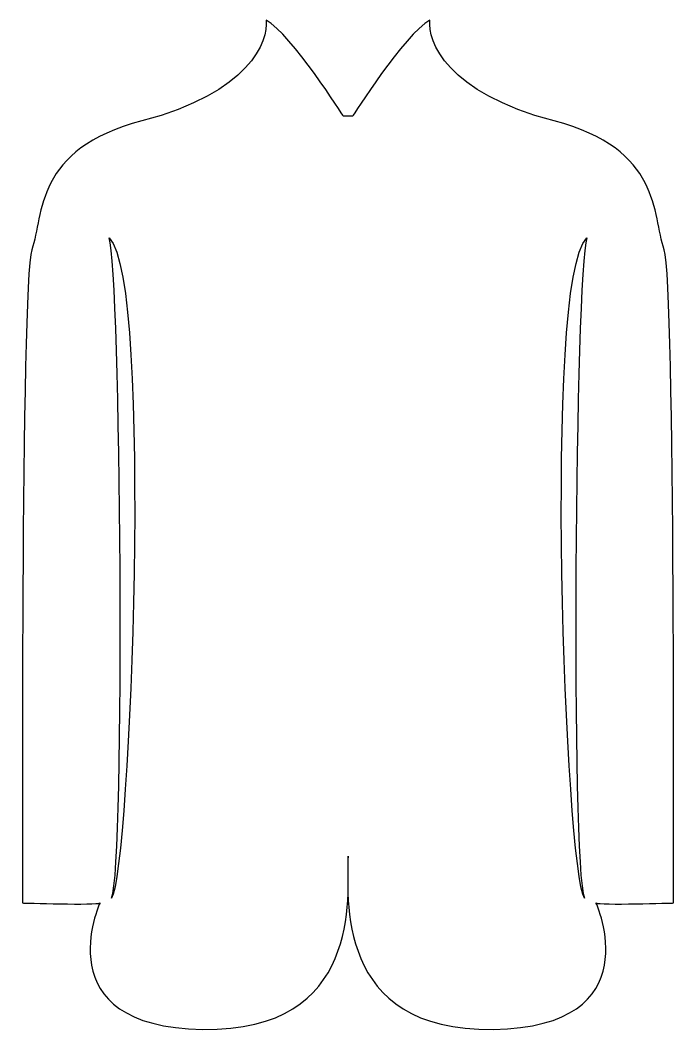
# Model space of a CAD drawing. Header units: centimetres. Extents: x -6.8 to 6.8, y -10.5 to 10.4.
import ezdxf

# ---------------------------------------------------------------- set-up
doc = ezdxf.new("R2010")
doc.units = ezdxf.units.CM
doc.header["$MEASUREMENT"] = 0
doc.layers.add('Camada 1', color=7, linetype='Continuous')

msp = doc.modelspace()

# ---------------------------------------------------------------- linework, layer by layer
at = {"layer": 'Camada 1'}
for points, knots in [([(0.09678, 8.44586), (0.09678, 8.44586), (1.16168, 10.13991), (1.69412, 10.43018), (1.69412, 10.43018), (1.64567, 9.99444), (2.03284, 8.92986), (4.25915, 8.34915), (4.25915, 8.34915), (6.48551, 7.76844), (6.29176, 6.41309), (6.53393, 5.68723), (6.53393, 5.68723), (6.77579, 4.96137), (6.72737, -7.81607), (6.72737, -7.81607), (6.72737, -7.81607), (6.72737, -7.81607), (5.17879, -7.86452), (5.13034, -7.81607), (5.13034, -7.81607), (5.13034, -7.81607), (6.29178, -10.38113), (3.00055, -10.42954), (3.00055, -10.42954), (-0.29052, -10.47799), (0.0001, -7.67076), (0.0001, -6.84803), (0.0001, -6.84803), (0.0001, -7.67078), (0.29085, -10.47798), (-3.00054, -10.42954), (-3.00054, -10.42954), (-6.29177, -10.38112), (-5.13017, -7.81607), (-5.13017, -7.81607), (-5.13017, -7.81607), (-5.17862, -7.86452), (-6.72735, -7.81607), (-6.72735, -7.81607), (-6.72735, -7.81607), (-6.72735, -7.81607), (-6.7758, 4.96137), (-6.53378, 5.68723), (-6.53378, 5.68723), (-6.29177, 6.41309), (-6.48533, 7.76844), (-4.259, 8.34915), (-4.259, 8.34915), (-2.03267, 8.92986), (-1.64539, 9.99444), (-1.69381, 10.43018), (-1.69381, 10.43018), (-1.16152, 10.13991), (-0.09663, 8.44586), (-0.09663, 8.44586), (-0.09663, 8.44586), (-0.09663, 8.44586), (0.09678, 8.44586), (0.09678, 8.44586)], [0, 0, 0, 0, 0.0625, 0.0625, 0.0625, 0.0625, 0.125, 0.125, 0.125, 0.125, 0.1875, 0.1875, 0.1875, 0.1875, 0.25, 0.25, 0.25, 0.25, 0.3125, 0.3125, 0.3125, 0.3125, 0.375, 0.375, 0.375, 0.375, 0.4375, 0.4375, 0.4375, 0.4375, 0.5, 0.5, 0.5, 0.5, 0.5625, 0.5625, 0.5625, 0.5625, 0.625, 0.625, 0.625, 0.625, 0.6875, 0.6875, 0.6875, 0.6875, 0.75, 0.75, 0.75, 0.75, 0.8125, 0.8125, 0.8125, 0.8125, 0.875, 0.875, 0.875, 0.875, 1, 1, 1, 1]), ([(-4.9366, 5.92925), (-4.69461, 5.25165), (-4.59791, -7.04145), (-4.88818, -7.7192), (-4.88818, -7.7192), (-4.50088, -7.13834), (-4.01704, 5.05808), (-4.9366, 5.92925)], [0, 0, 0, 0, 0.33333333, 0.33333333, 0.33333333, 0.33333333, 1, 1, 1, 1]), ([(4.88818, -7.71921), (4.59788, -7.04148), (4.69474, 5.25164), (4.9366, 5.92924), (4.9366, 5.92924), (4.01701, 5.05808), (4.50101, -7.13834), (4.88818, -7.71921)], [0, 0, 0, 0, 0.33333333, 0.33333333, 0.33333333, 0.33333333, 1, 1, 1, 1])]:
    msp.add_open_spline(points, degree=3, knots=knots, dxfattribs=at)

doc.saveas('drawing.dxf')
